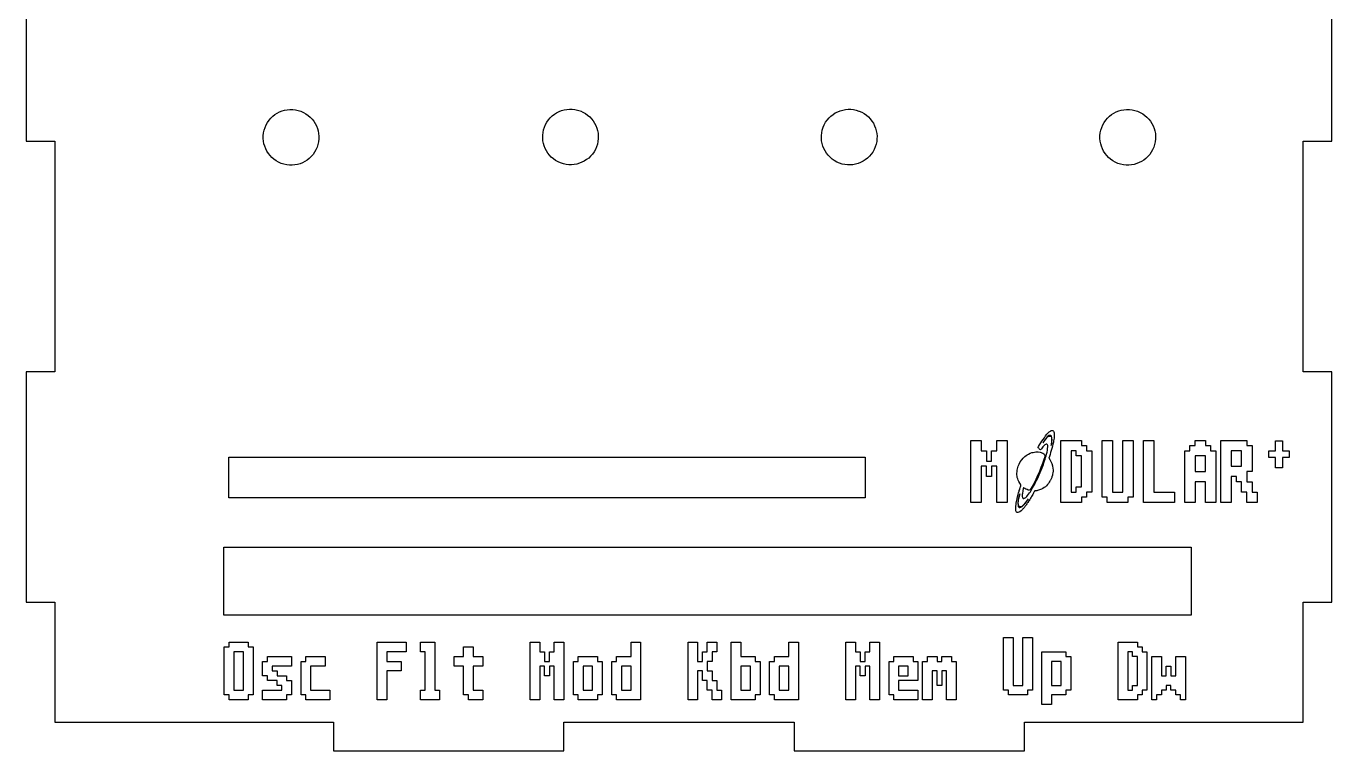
# Model space of a CAD drawing. Header units: millimetres. Extents: x 0 to 429, y 0 to 305.
# Drawn here: x 293 to 429, y 154 to 229.5 of the extents above; entities that cross this region are included whole.
import ezdxf

# ---------------------------------------------------------------- set-up
doc = ezdxf.new("R2010")
doc.units = ezdxf.units.MM
doc.layers.get('0').update_dxf_attribs({"linetype": 'CONTINUOUS'})

msp = doc.modelspace()

# ---------------------------------------------------------------- linework, layer by layer
at = {"color": 1}
for p, q in [((293, 241.5), (293, 217.5)), ((429, 217.5), (429, 241.5)), ((293, 217.5), (296, 217.5)), ((296, 217.5), (296, 193.5)), ((426, 193.5), (426, 217.5)), ((426, 217.5), (429, 217.5)), ((296, 193.5), (293, 193.5)), ((293, 193.5), (293, 169.5)), ((429, 193.5), (426, 193.5)), ((429, 169.5), (429, 193.5)), ((293, 169.5), (296, 169.5)), ((296, 169.5), (296, 157)), ((426, 157), (426, 169.5)), ((426, 169.5), (429, 169.5)), ((296, 157), (325, 157)), ((325, 157), (325, 154)), ((349, 154), (349, 157)), ((349, 157), (373, 157)), ((373, 157), (373, 154)), ((397, 154), (397, 157)), ((397, 157), (421, 157)), ((421, 157), (426, 157)), ((325, 154), (349, 154)), ((373, 154), (397, 154))]:
    msp.add_line(p, q, dxfattribs=at)
at = {"color": 7}
for p, q in [((391.400013, 183.105906), (391.400013, 186.337493)), ((391.400013, 186.337493), (391.938611, 186.337493)), ((391.938611, 186.337493), (392.477208, 186.337493)), ((392.477208, 186.337493), (392.477208, 185.798895)), ((394.093002, 185.798895), (394.093002, 186.337493)), ((394.093002, 186.337493), (394.631599, 186.337493)), ((394.631599, 186.337493), (395.170197, 186.337493)), ((395.170197, 186.337493), (395.170197, 183.105906)), ((400.752303, 183.10598), (400.752303, 186.337567)), ((400.752303, 186.337567), (401.829498, 186.337567)), ((401.829498, 186.337567), (402.906694, 186.337567)), ((402.906694, 186.337567), (402.906694, 186.068268)), ((405.061068, 183.375279), (405.061068, 186.337567)), ((405.061068, 186.337567), (405.599666, 186.337567)), ((405.599666, 186.337567), (406.138264, 186.337567)), ((406.138264, 186.337567), (406.138264, 183.644578)), ((407.215459, 183.644578), (407.215459, 186.337567)), ((407.215459, 186.337567), (407.754057, 186.337567)), ((407.754057, 186.337567), (408.292655, 186.337567)), ((408.292655, 186.337567), (408.292655, 183.375279)), ((409.369834, 183.10598), (409.369834, 186.337567)), ((409.369834, 186.337567), (409.908432, 186.337567)), ((409.908432, 186.337567), (410.447029, 186.337567)), ((410.447029, 186.337567), (410.447029, 183.644578)), ((414.755794, 186.068268), (414.755794, 186.337567)), ((414.755794, 186.337567), (415.294391, 186.337567)), ((415.294391, 186.337567), (415.832989, 186.337567)), ((415.832989, 186.337567), (415.832989, 186.068268)), ((417.448766, 183.10598), (417.448766, 186.337567)), ((417.448766, 186.337567), (418.79526, 186.337567)), ((418.79526, 186.337567), (420.141755, 186.337567)), ((420.141755, 186.337567), (420.141755, 186.068268)), ((392.477208, 185.798895), (392.477208, 185.260297)), ((392.477208, 185.260297), (392.746507, 185.260297)), ((392.746507, 185.260297), (393.015806, 185.260297)), ((393.015806, 185.260297), (393.015806, 184.721699)), ((393.554404, 184.721699), (393.554404, 185.260297)), ((393.554404, 185.260297), (393.823703, 185.260297)), ((393.823703, 185.260297), (394.093002, 185.260297)), ((394.093002, 185.260297), (394.093002, 185.798895)), ((399.819036, 186.138157), (399.819036, 186.138157)), ((402.098797, 185.260371), (401.829498, 185.260371)), ((401.829498, 185.260371), (401.829498, 183.10598)), ((402.368096, 185.260371), (402.098797, 185.260371)), ((402.368096, 184.991072), (402.368096, 185.260371)), ((402.368096, 184.721774), (402.368096, 184.991072)), ((402.906694, 186.068268), (402.906694, 185.798969)), ((402.906694, 185.798969), (403.175992, 185.798969)), ((403.175992, 185.798969), (403.445291, 185.798969)), ((403.445291, 185.798969), (403.445291, 185.52967)), ((403.445291, 185.52967), (403.445291, 185.260371)), ((403.445291, 185.260371), (403.71459, 185.260371)), ((403.71459, 185.260371), (403.983889, 185.260371)), ((403.983889, 185.260371), (403.983889, 183.10598)), ((413.678598, 182.567383), (413.678598, 185.260371)), ((413.678598, 185.260371), (413.947897, 185.260371)), ((413.947897, 185.260371), (414.217196, 185.260371)), ((414.217196, 185.52967), (414.217196, 185.798969)), ((414.217196, 185.798969), (414.486495, 185.798969)), ((414.217196, 185.260371), (414.217196, 185.52967)), ((414.486495, 185.798969), (414.755794, 185.798969)), ((414.755794, 185.798969), (414.755794, 186.068268)), ((415.832989, 186.068268), (415.832989, 185.798969)), ((415.832989, 185.798969), (416.102288, 185.798969)), ((416.102288, 185.798969), (416.371587, 185.798969)), ((416.371587, 185.798969), (416.371587, 185.52967)), ((416.371587, 185.52967), (416.371587, 185.260371)), ((416.371587, 185.260371), (416.640886, 185.260371)), ((416.640886, 185.260371), (416.910185, 185.260371)), ((416.910185, 185.260371), (416.910185, 182.567383)), ((419.064559, 185.260371), (418.525962, 185.260371)), ((418.525962, 185.260371), (418.525962, 184.452475)), ((419.603157, 185.260371), (419.064559, 185.260371)), ((419.603157, 184.452475), (419.603157, 185.260371)), ((420.141755, 186.068268), (420.141755, 185.798969)), ((420.141755, 185.798969), (420.411054, 185.798969)), ((420.411054, 185.798969), (420.680353, 185.798969)), ((420.680353, 185.798969), (420.680353, 184.452475)), ((422.429416, 184.898339), (422.429416, 185.251257)), ((422.429416, 185.251257), (422.782334, 185.251257)), ((422.782334, 185.251257), (423.13525, 185.251257)), ((423.13525, 185.780632), (423.13525, 186.310008)), ((423.13525, 186.310008), (423.488168, 186.310008)), ((423.13525, 185.251257), (423.13525, 185.780632)), ((423.488168, 186.310008), (423.841085, 186.310008)), ((423.841085, 186.310008), (423.841085, 185.780632)), ((423.841085, 185.780632), (423.841085, 185.251257)), ((423.841085, 185.251257), (424.194003, 185.251257)), ((424.194003, 185.251257), (424.546919, 185.251257)), ((424.546919, 185.251257), (424.546919, 184.898339)), ((314.10852, 184.59312), (380.37979, 184.59312)), ((314.10852, 180.37456), (314.10852, 184.59312)), ((380.37979, 184.59312), (380.37979, 180.37456)), ((392.746507, 183.644504), (392.477208, 183.644504)), ((392.477208, 183.644504), (392.477208, 181.759412)), ((393.015806, 183.644504), (392.746507, 183.644504)), ((393.015806, 184.721699), (393.015806, 184.183102)), ((393.015806, 184.183102), (393.285105, 184.183102)), ((393.015806, 183.105906), (393.015806, 183.644504)), ((393.285105, 184.183102), (393.554404, 184.183102)), ((393.554404, 184.183102), (393.554404, 184.721699)), ((393.823703, 183.644504), (393.554404, 183.644504)), ((393.554404, 183.644504), (393.554404, 183.105906)), ((394.093002, 183.644504), (393.823703, 183.644504)), ((394.093002, 181.759412), (394.093002, 183.644504)), ((399.52165, 184.479059), (399.611864, 184.359916)), ((402.637395, 184.721774), (402.368096, 184.721774)), ((402.906694, 184.721774), (402.637395, 184.721774)), ((402.906694, 183.10598), (402.906694, 184.721774)), ((406.138264, 183.644578), (406.138264, 180.95159)), ((407.215459, 180.95159), (407.215459, 183.644578)), ((410.447029, 183.644578), (410.447029, 180.95159)), ((415.294391, 184.721774), (414.755794, 184.721774)), ((414.755794, 184.721774), (414.755794, 183.913877)), ((414.755794, 183.913877), (414.755794, 183.10598)), ((415.832989, 184.721774), (415.294391, 184.721774)), ((415.832989, 183.913877), (415.832989, 184.721774)), ((415.832989, 183.10598), (415.832989, 183.913877)), ((418.525962, 184.452475), (418.525962, 183.644578)), ((418.525962, 183.644578), (419.064559, 183.644578)), ((419.064559, 183.644578), (419.603157, 183.644578)), ((419.603157, 183.644578), (419.603157, 184.452475)), ((420.680353, 184.452475), (420.680353, 183.10598)), ((422.429416, 184.545422), (422.429416, 184.898339)), ((422.782334, 184.545422), (422.429416, 184.545422)), ((423.13525, 184.545422), (422.782334, 184.545422)), ((423.13525, 184.016046), (423.13525, 184.545422)), ((423.13525, 183.48667), (423.13525, 184.016046)), ((424.194003, 184.545422), (423.841085, 184.545422)), ((423.841085, 184.545422), (423.841085, 184.016046)), ((423.841085, 184.016046), (423.841085, 183.48667)), ((424.546919, 184.545422), (424.194003, 184.545422)), ((424.546919, 184.898339), (424.546919, 184.545422)), ((391.400013, 179.87432), (391.400013, 183.105906)), ((393.015806, 182.567309), (393.015806, 183.105906)), ((393.285105, 182.567309), (393.015806, 182.567309)), ((393.554404, 182.567309), (393.285105, 182.567309)), ((393.554404, 183.105906), (393.554404, 182.567309)), ((395.170197, 183.105906), (395.170197, 179.87432)), ((400.752303, 179.874394), (400.752303, 183.10598)), ((401.829498, 183.10598), (401.829498, 180.95159)), ((402.906694, 181.490187), (402.906694, 183.10598)), ((403.983889, 183.10598), (403.983889, 180.95159)), ((405.061068, 180.412992), (405.061068, 183.375279)), ((408.292655, 183.375279), (408.292655, 180.412992)), ((409.369834, 179.874394), (409.369834, 183.10598)), ((413.678598, 179.874394), (413.678598, 182.567383)), ((414.755794, 183.10598), (415.294391, 183.10598)), ((415.294391, 183.10598), (415.832989, 183.10598)), ((416.910185, 182.567383), (416.910185, 179.874394)), ((417.448766, 179.874394), (417.448766, 183.10598)), ((418.79526, 182.567383), (418.525962, 182.567383)), ((418.525962, 182.567383), (418.525962, 181.220888)), ((419.064559, 182.567383), (418.79526, 182.567383)), ((419.064559, 182.298084), (419.064559, 182.567383)), ((419.064559, 182.028785), (419.064559, 182.298084)), ((420.411054, 183.10598), (420.141755, 183.10598)), ((420.141755, 183.10598), (420.141755, 182.567383)), ((420.141755, 182.567383), (420.141755, 182.028785)), ((420.680353, 183.10598), (420.411054, 183.10598)), ((423.488168, 183.48667), (423.13525, 183.48667)), ((423.841085, 183.48667), (423.488168, 183.48667)), ((392.477208, 181.759412), (392.477208, 179.87432)), ((394.093002, 179.87432), (394.093002, 181.759412)), ((396.888228, 181.413132), (396.861099, 181.292326)), ((396.922105, 181.397744), (396.888228, 181.413132)), ((401.829498, 180.95159), (402.098797, 180.95159)), ((402.098797, 180.95159), (402.368096, 180.95159)), ((402.368096, 181.220888), (402.368096, 181.490187)), ((402.368096, 181.490187), (402.637395, 181.490187)), ((402.368096, 180.95159), (402.368096, 181.220888)), ((402.637395, 181.490187), (402.906694, 181.490187)), ((403.71459, 180.95159), (403.445291, 180.95159)), ((403.445291, 180.95159), (403.445291, 180.682291)), ((403.983889, 180.95159), (403.71459, 180.95159)), ((406.138264, 180.95159), (406.676861, 180.95159)), ((406.676861, 180.95159), (407.215459, 180.95159)), ((410.447029, 180.95159), (411.524225, 180.95159)), ((411.524225, 180.95159), (412.60142, 180.95159)), ((412.60142, 180.95159), (412.60142, 180.412992)), ((415.294391, 182.028785), (414.755794, 182.028785)), ((414.755794, 182.028785), (414.755794, 180.95159)), ((414.755794, 180.95159), (414.755794, 179.874394)), ((415.832989, 182.028785), (415.294391, 182.028785)), ((415.832989, 180.95159), (415.832989, 182.028785)), ((415.832989, 179.874394), (415.832989, 180.95159)), ((418.525962, 181.220888), (418.525962, 179.874394)), ((419.333858, 182.028785), (419.064559, 182.028785)), ((419.603157, 182.028785), (419.333858, 182.028785)), ((419.603157, 181.490187), (419.603157, 182.028785)), ((419.603157, 180.95159), (419.603157, 181.490187)), ((419.872456, 180.95159), (419.603157, 180.95159)), ((420.141755, 180.95159), (419.872456, 180.95159)), ((420.141755, 182.028785), (420.411054, 182.028785)), ((420.141755, 180.412992), (420.141755, 180.95159)), ((420.411054, 182.028785), (420.680353, 182.028785)), ((420.680353, 182.028785), (420.680353, 181.490187)), ((420.680353, 181.490187), (420.680353, 180.95159)), ((420.680353, 180.95159), (420.949651, 180.95159)), ((420.949651, 180.95159), (421.21895, 180.95159)), ((421.21895, 180.95159), (421.21895, 180.412992)), ((380.37979, 180.37456), (314.10852, 180.37456)), ((391.938611, 179.87432), (391.400013, 179.87432)), ((392.477208, 179.87432), (391.938611, 179.87432)), ((394.631599, 179.87432), (394.093002, 179.87432)), ((395.170197, 179.87432), (394.631599, 179.87432)), ((397.118583, 179.875284), (397.118583, 179.875284)), ((401.829498, 179.874394), (400.752303, 179.874394)), ((402.906694, 179.874394), (401.829498, 179.874394)), ((403.175992, 180.412992), (402.906694, 180.412992)), ((402.906694, 180.412992), (402.906694, 180.143693)), ((402.906694, 180.143693), (402.906694, 179.874394)), ((403.445291, 180.412992), (403.175992, 180.412992)), ((403.445291, 180.682291), (403.445291, 180.412992)), ((405.330367, 180.412992), (405.061068, 180.412992)), ((405.599666, 180.412992), (405.330367, 180.412992)), ((405.599666, 180.143693), (405.599666, 180.412992)), ((405.599666, 179.874394), (405.599666, 180.143693)), ((406.676861, 179.874394), (405.599666, 179.874394)), ((407.754057, 179.874394), (406.676861, 179.874394)), ((408.023356, 180.412992), (407.754057, 180.412992)), ((407.754057, 180.412992), (407.754057, 180.143693)), ((407.754057, 180.143693), (407.754057, 179.874394)), ((408.292655, 180.412992), (408.023356, 180.412992)), ((410.985627, 179.874394), (409.369834, 179.874394)), ((412.60142, 179.874394), (410.985627, 179.874394)), ((412.60142, 180.412992), (412.60142, 179.874394)), ((414.217196, 179.874394), (413.678598, 179.874394)), ((414.755794, 179.874394), (414.217196, 179.874394)), ((416.371587, 179.874394), (415.832989, 179.874394)), ((416.910185, 179.874394), (416.371587, 179.874394)), ((417.987364, 179.874394), (417.448766, 179.874394)), ((418.525962, 179.874394), (417.987364, 179.874394)), ((420.141755, 179.874394), (420.141755, 180.412992)), ((420.680353, 179.874394), (420.141755, 179.874394)), ((421.21895, 179.874394), (420.680353, 179.874394)), ((421.21895, 180.412992), (421.21895, 179.874394)), ((396.29644, 178.824511), (396.29644, 178.824511)), ((313.59988, 175.21495), (414.35308, 175.21495)), ((313.59988, 168.1322), (313.59988, 175.21495)), ((414.35308, 175.21495), (414.35308, 168.1322)), ((414.35308, 168.1322), (313.59988, 168.1322)), ((313.63388, 162.32742), (313.63388, 164.82742)), ((313.63388, 164.82742), (313.88388, 164.82742)), ((313.88388, 164.82742), (314.13388, 164.82742)), ((314.13388, 165.07742), (314.13388, 165.32742)), ((314.13388, 165.32742), (315.13388, 165.32742)), ((314.13388, 164.82742), (314.13388, 165.07742)), ((315.13388, 165.32742), (316.13388, 165.32742)), ((316.13388, 165.32742), (316.13388, 165.07742)), ((316.13388, 165.07742), (316.13388, 164.82742)), ((316.13388, 164.82742), (316.38388, 164.82742)), ((316.38388, 164.82742), (316.63388, 164.82742)), ((316.63388, 164.82742), (316.63388, 162.32742)), ((329.56854, 162.32742), (329.56854, 165.32742)), ((329.56854, 165.32742), (331.06854, 165.32742)), ((331.06854, 165.32742), (332.56854, 165.32742)), ((332.56854, 165.32742), (332.56854, 164.82742)), ((332.56854, 164.82742), (332.56854, 164.32742)), ((334.06853, 164.82742), (334.06853, 165.32742)), ((334.06853, 165.32742), (334.81853, 165.32742)), ((334.06853, 164.32742), (334.06853, 164.82742)), ((334.81853, 165.32742), (335.56853, 165.32742)), ((335.56853, 165.32742), (335.56853, 162.82742)), ((338.56851, 164.32742), (338.56851, 164.82742)), ((338.56851, 164.82742), (339.06851, 164.82742)), ((339.06851, 164.82742), (339.56851, 164.82742)), ((339.56851, 164.82742), (339.56851, 164.32742)), ((345.50323, 162.32742), (345.50323, 165.32742)), ((345.50323, 165.32742), (346.00323, 165.32742)), ((346.00323, 165.32742), (346.50323, 165.32742)), ((346.50323, 165.32742), (346.50323, 164.82742)), ((346.50323, 164.82742), (346.50323, 164.32742)), ((348.00323, 164.82742), (348.00323, 165.32742)), ((348.00323, 165.32742), (348.50323, 165.32742)), ((348.00323, 164.32742), (348.00323, 164.82742)), ((348.50323, 165.32742), (349.00323, 165.32742)), ((349.00323, 165.32742), (349.00323, 162.32742)), ((356.0032, 164.57742), (356.0032, 165.32742)), ((356.0032, 165.32742), (356.5032, 165.32742)), ((356.0032, 163.82742), (356.0032, 164.57742)), ((356.5032, 165.32742), (357.0032, 165.32742)), ((357.0032, 165.32742), (357.0032, 162.32742)), ((361.9379, 162.32742), (361.9379, 165.32742)), ((361.9379, 165.32742), (362.4379, 165.32742)), ((362.4379, 165.32742), (362.9379, 165.32742)), ((362.9379, 165.32742), (362.9379, 164.32742)), ((363.9379, 164.82742), (363.9379, 165.32742)), ((363.9379, 165.32742), (364.4379, 165.32742)), ((363.9379, 164.32742), (363.9379, 164.82742)), ((364.4379, 165.32742), (364.9379, 165.32742)), ((364.9379, 165.32742), (364.9379, 164.82742)), ((364.9379, 164.82742), (364.9379, 164.32742)), ((366.43788, 162.32742), (366.43788, 165.32742)), ((366.43788, 165.32742), (366.93788, 165.32742)), ((366.93788, 165.32742), (367.43788, 165.32742)), ((367.43788, 165.32742), (367.43788, 164.57742)), ((367.43788, 164.57742), (367.43788, 163.82742)), ((372.43787, 164.57742), (372.43787, 165.32742)), ((372.43787, 165.32742), (372.93787, 165.32742)), ((372.43787, 163.82742), (372.43787, 164.57742)), ((372.93787, 165.32742), (373.43787, 165.32742)), ((373.43787, 165.32742), (373.43787, 162.32742)), ((378.37259, 162.32742), (378.37259, 165.32742)), ((378.37259, 165.32742), (378.87259, 165.32742)), ((378.87259, 165.32742), (379.37259, 165.32742)), ((379.37259, 165.32742), (379.37259, 164.82742)), ((379.37259, 164.82742), (379.37259, 164.32742)), ((380.87259, 164.82742), (380.87259, 165.32742)), ((380.87259, 165.32742), (381.37259, 165.32742)), ((380.87259, 164.32742), (380.87259, 164.82742)), ((381.37259, 165.32742), (381.87259, 165.32742)), ((381.87259, 165.32742), (381.87259, 162.32742)), ((394.80725, 163.07742), (394.80725, 165.82742)), ((394.80725, 165.82742), (395.30725, 165.82742)), ((395.30725, 165.82742), (395.80725, 165.82742)), ((395.80725, 165.82742), (395.80725, 163.32742)), ((396.80725, 163.32742), (396.80725, 165.82742)), ((396.80725, 165.82742), (397.30725, 165.82742)), ((397.30725, 165.82742), (397.80725, 165.82742)), ((397.80725, 165.82742), (397.80725, 163.07742)), ((406.74194, 162.32742), (406.74194, 165.32742)), ((406.74194, 165.32742), (407.74194, 165.32742)), ((407.74194, 165.32742), (408.74194, 165.32742)), ((408.74194, 165.32742), (408.74194, 165.07742)), ((408.74194, 165.07742), (408.74194, 164.82742)), ((408.74194, 164.82742), (408.99194, 164.82742)), ((408.99194, 164.82742), (409.24194, 164.82742)), ((409.24194, 164.82742), (409.24194, 164.57742)), ((409.24194, 164.57742), (409.24194, 164.32742)), ((315.13388, 164.32742), (314.63388, 164.32742)), ((314.63388, 164.32742), (314.63388, 162.32742)), ((315.63388, 164.32742), (315.13388, 164.32742)), ((315.63388, 162.32742), (315.63388, 164.32742)), ((317.63387, 162.57742), (317.63387, 163.32742)), ((317.63387, 163.32742), (317.88387, 163.32742)), ((317.88387, 163.32742), (318.13387, 163.32742)), ((318.13387, 163.57742), (318.13387, 163.82742)), ((318.13387, 163.82742), (319.38387, 163.82742)), ((318.13387, 163.32742), (318.13387, 163.57742)), ((319.38387, 163.82742), (320.63387, 163.82742)), ((320.63387, 163.82742), (320.63387, 163.32742)), ((320.63387, 163.32742), (320.63387, 162.82742)), ((321.63385, 161.57742), (321.63385, 163.32742)), ((321.63385, 163.32742), (321.88385, 163.32742)), ((321.88385, 163.32742), (322.13385, 163.32742)), ((322.13385, 163.57742), (322.13385, 163.82742)), ((322.13385, 163.82742), (323.13385, 163.82742)), ((322.13385, 163.32742), (322.13385, 163.57742)), ((323.13385, 163.82742), (324.13385, 163.82742)), ((324.13385, 163.82742), (324.13385, 163.32742)), ((324.13385, 163.32742), (324.13385, 162.82742)), ((331.56854, 164.32742), (330.56854, 164.32742)), ((330.56854, 164.32742), (330.56854, 163.82742)), ((330.56854, 163.82742), (330.56854, 163.32742)), ((330.56854, 163.32742), (331.31854, 163.32742)), ((331.31854, 163.32742), (332.06854, 163.32742)), ((332.56854, 164.32742), (331.56854, 164.32742)), ((332.06854, 163.32742), (332.06854, 162.82742)), ((334.31853, 164.32742), (334.06853, 164.32742)), ((334.56853, 164.32742), (334.31853, 164.32742)), ((334.56853, 162.32742), (334.56853, 164.32742)), ((337.56851, 163.32742), (337.56851, 163.82742)), ((337.56851, 163.82742), (338.06851, 163.82742)), ((337.56851, 162.82742), (337.56851, 163.32742)), ((338.06851, 163.82742), (338.56851, 163.82742)), ((338.56851, 163.82742), (338.56851, 164.32742)), ((339.56851, 164.32742), (339.56851, 163.82742)), ((339.56851, 163.82742), (340.06851, 163.82742)), ((340.06851, 163.82742), (340.56851, 163.82742)), ((340.56851, 163.82742), (340.56851, 163.32742)), ((340.56851, 163.32742), (340.56851, 162.82742)), ((346.50323, 164.32742), (346.75323, 164.32742)), ((346.75323, 164.32742), (347.00323, 164.32742)), ((347.00323, 164.32742), (347.00323, 163.82742)), ((347.00323, 163.82742), (347.00323, 163.32742)), ((347.00323, 163.32742), (347.25323, 163.32742)), ((347.25323, 163.32742), (347.50323, 163.32742)), ((347.50323, 163.82742), (347.50323, 164.32742)), ((347.50323, 164.32742), (347.75323, 164.32742)), ((347.50323, 163.32742), (347.50323, 163.82742)), ((347.75323, 164.32742), (348.00323, 164.32742)), ((350.00322, 161.57742), (350.00322, 163.32742)), ((350.00322, 163.32742), (350.25322, 163.32742)), ((350.25322, 163.32742), (350.50322, 163.32742)), ((350.50322, 163.57742), (350.50322, 163.82742)), ((350.50322, 163.82742), (351.50322, 163.82742)), ((350.50322, 163.32742), (350.50322, 163.57742)), ((351.50322, 163.82742), (352.50322, 163.82742)), ((352.50322, 163.82742), (352.50322, 163.57742)), ((352.50322, 163.57742), (352.50322, 163.32742)), ((352.50322, 163.32742), (352.75322, 163.32742)), ((352.75322, 163.32742), (353.00322, 163.32742)), ((353.00322, 163.32742), (353.00322, 161.57742)), ((354.0032, 161.57742), (354.0032, 163.32742)), ((354.0032, 163.32742), (354.2532, 163.32742)), ((354.2532, 163.32742), (354.5032, 163.32742)), ((354.5032, 163.57742), (354.5032, 163.82742)), ((354.5032, 163.82742), (355.2532, 163.82742)), ((354.5032, 163.32742), (354.5032, 163.57742)), ((355.2532, 163.82742), (356.0032, 163.82742)), ((362.9379, 164.32742), (362.9379, 163.32742)), ((362.9379, 163.32742), (363.1879, 163.32742)), ((363.1879, 163.32742), (363.4379, 163.32742)), ((363.4379, 163.82742), (363.4379, 164.32742)), ((363.4379, 164.32742), (363.6879, 164.32742)), ((363.4379, 163.32742), (363.4379, 163.82742)), ((363.6879, 164.32742), (363.9379, 164.32742)), ((364.1879, 163.32742), (363.9379, 163.32742)), ((363.9379, 163.32742), (363.9379, 162.82742)), ((364.4379, 163.32742), (364.1879, 163.32742)), ((364.6879, 164.32742), (364.4379, 164.32742)), ((364.4379, 164.32742), (364.4379, 163.82742)), ((364.4379, 163.82742), (364.4379, 163.32742)), ((364.9379, 164.32742), (364.6879, 164.32742)), ((367.43788, 163.82742), (368.18788, 163.82742)), ((368.18788, 163.82742), (368.93788, 163.82742)), ((368.93788, 163.82742), (368.93788, 163.57742)), ((368.93788, 163.57742), (368.93788, 163.32742)), ((368.93788, 163.32742), (369.18788, 163.32742)), ((369.18788, 163.32742), (369.43788, 163.32742)), ((369.43788, 163.32742), (369.43788, 161.57742)), ((370.43787, 161.57742), (370.43787, 163.32742)), ((370.43787, 163.32742), (370.68787, 163.32742)), ((370.68787, 163.32742), (370.93787, 163.32742)), ((370.93787, 163.57742), (370.93787, 163.82742)), ((370.93787, 163.82742), (371.68787, 163.82742)), ((370.93787, 163.32742), (370.93787, 163.57742)), ((371.68787, 163.82742), (372.43787, 163.82742)), ((379.37259, 164.32742), (379.62259, 164.32742)), ((379.62259, 164.32742), (379.87259, 164.32742)), ((379.87259, 164.32742), (379.87259, 163.82742)), ((379.87259, 163.82742), (379.87259, 163.32742)), ((379.87259, 163.32742), (380.12259, 163.32742)), ((380.12259, 163.32742), (380.37259, 163.32742)), ((380.37259, 163.82742), (380.37259, 164.32742)), ((380.37259, 164.32742), (380.62259, 164.32742)), ((380.37259, 163.32742), (380.37259, 163.82742)), ((380.62259, 164.32742), (380.87259, 164.32742)), ((382.87257, 161.57742), (382.87257, 163.32742)), ((382.87257, 163.32742), (383.12257, 163.32742)), ((383.12257, 163.32742), (383.37257, 163.32742)), ((383.37257, 163.57742), (383.37257, 163.82742)), ((383.37257, 163.82742), (384.37257, 163.82742)), ((383.37257, 163.32742), (383.37257, 163.57742)), ((384.37257, 163.82742), (385.37257, 163.82742)), ((385.37257, 163.82742), (385.37257, 163.57742)), ((385.37257, 163.57742), (385.37257, 163.32742)), ((385.37257, 163.32742), (385.62257, 163.32742)), ((385.62257, 163.32742), (385.87257, 163.32742)), ((385.87257, 163.32742), (385.87257, 162.32742)), ((386.37256, 161.32742), (386.37256, 163.32742)), ((386.37256, 163.32742), (386.62256, 163.32742)), ((386.62256, 163.32742), (386.87256, 163.32742)), ((386.87256, 163.57742), (386.87256, 163.82742)), ((386.87256, 163.82742), (387.37256, 163.82742)), ((386.87256, 163.32742), (386.87256, 163.57742)), ((387.37256, 163.82742), (387.87256, 163.82742)), ((387.87256, 163.82742), (387.87256, 163.57742)), ((387.87256, 163.57742), (387.87256, 163.32742)), ((387.87256, 163.32742), (388.12256, 163.32742)), ((388.12256, 163.32742), (388.37256, 163.32742)), ((388.37256, 163.57742), (388.37256, 163.82742)), ((388.37256, 163.82742), (388.87256, 163.82742)), ((388.37256, 163.32742), (388.37256, 163.57742)), ((388.87256, 163.82742), (389.37256, 163.82742)), ((389.37256, 163.82742), (389.37256, 163.57742)), ((389.37256, 163.57742), (389.37256, 163.32742)), ((389.37256, 163.32742), (389.62256, 163.32742)), ((389.62256, 163.32742), (389.87256, 163.32742)), ((389.87256, 163.32742), (389.87256, 161.32742)), ((395.80725, 163.32742), (395.80725, 160.82742)), ((396.80725, 160.82742), (396.80725, 163.32742)), ((398.80724, 161.57742), (398.80724, 164.32742)), ((398.80724, 164.32742), (400.05724, 164.32742)), ((400.30724, 163.32742), (399.80724, 163.32742)), ((399.80724, 163.32742), (399.80724, 162.07742)), ((400.05724, 164.32742), (401.30724, 164.32742)), ((400.80724, 163.32742), (400.30724, 163.32742)), ((400.80724, 162.07742), (400.80724, 163.32742)), ((401.30724, 164.32742), (401.30724, 164.07742)), ((401.30724, 164.07742), (401.30724, 163.82742)), ((401.30724, 163.82742), (401.55724, 163.82742)), ((401.55724, 163.82742), (401.80724, 163.82742)), ((401.80724, 163.82742), (401.80724, 162.07742)), ((407.99194, 164.32742), (407.74194, 164.32742)), ((407.74194, 164.32742), (407.74194, 162.32742)), ((408.24194, 164.32742), (407.99194, 164.32742)), ((408.24194, 164.07742), (408.24194, 164.32742)), ((408.24194, 163.82742), (408.24194, 164.07742)), ((408.49194, 163.82742), (408.24194, 163.82742)), ((408.74194, 163.82742), (408.49194, 163.82742)), ((408.74194, 162.32742), (408.74194, 163.82742)), ((409.24194, 164.32742), (409.49194, 164.32742)), ((409.49194, 164.32742), (409.74194, 164.32742)), ((409.74194, 164.32742), (409.74194, 162.32742)), ((410.24193, 161.57742), (410.24193, 163.82742)), ((410.24193, 163.82742), (410.74193, 163.82742)), ((410.74193, 163.82742), (411.24193, 163.82742)), ((411.24193, 163.82742), (411.24193, 162.82742)), ((412.74193, 162.82742), (412.74193, 163.82742)), ((412.74193, 163.82742), (413.24193, 163.82742)), ((413.24193, 163.82742), (413.74193, 163.82742)), ((413.74193, 163.82742), (413.74193, 161.57742)), ((313.63388, 159.82742), (313.63388, 162.32742)), ((314.63388, 162.32742), (314.63388, 160.32742)), ((315.63388, 160.32742), (315.63388, 162.32742)), ((316.63388, 162.32742), (316.63388, 159.82742)), ((317.63387, 161.82742), (317.63387, 162.57742)), ((319.63387, 162.82742), (318.63387, 162.82742)), ((318.63387, 162.82742), (318.63387, 162.57742)), ((318.63387, 162.57742), (318.63387, 162.32742)), ((318.63387, 162.32742), (318.88387, 162.32742)), ((318.88387, 162.32742), (319.13387, 162.32742)), ((319.13387, 162.32742), (319.13387, 162.07742)), ((319.13387, 162.07742), (319.13387, 161.82742)), ((320.63387, 162.82742), (319.63387, 162.82742)), ((323.38385, 162.82742), (322.63385, 162.82742)), ((322.63385, 162.82742), (322.63385, 161.57742)), ((324.13385, 162.82742), (323.38385, 162.82742)), ((329.56854, 159.32742), (329.56854, 162.32742)), ((331.31854, 162.32742), (330.56854, 162.32742)), ((330.56854, 162.32742), (330.56854, 160.82742)), ((332.06854, 162.32742), (331.31854, 162.32742)), ((332.06854, 162.82742), (332.06854, 162.32742)), ((334.56853, 160.32742), (334.56853, 162.32742)), ((335.56853, 162.82742), (335.56853, 160.32742)), ((338.06851, 162.82742), (337.56851, 162.82742)), ((338.56851, 162.82742), (338.06851, 162.82742)), ((338.56851, 161.32742), (338.56851, 162.82742)), ((340.06851, 162.82742), (339.56851, 162.82742)), ((339.56851, 162.82742), (339.56851, 161.57742)), ((340.56851, 162.82742), (340.06851, 162.82742)), ((345.50323, 159.32742), (345.50323, 162.32742)), ((346.75323, 162.82742), (346.50323, 162.82742)), ((346.50323, 162.82742), (346.50323, 161.07742)), ((347.00323, 162.82742), (346.75323, 162.82742)), ((347.00323, 162.32742), (347.00323, 162.82742)), ((347.00323, 161.82742), (347.00323, 162.32742)), ((347.75323, 162.82742), (347.50323, 162.82742)), ((347.50323, 162.82742), (347.50323, 162.32742)), ((347.50323, 162.32742), (347.50323, 161.82742)), ((348.00323, 162.82742), (347.75323, 162.82742)), ((348.00323, 161.07742), (348.00323, 162.82742)), ((349.00323, 162.32742), (349.00323, 159.32742)), ((351.50322, 162.82742), (351.00322, 162.82742)), ((351.00322, 162.82742), (351.00322, 161.57742)), ((352.00322, 162.82742), (351.50322, 162.82742)), ((352.00322, 161.57742), (352.00322, 162.82742)), ((355.5032, 162.82742), (355.0032, 162.82742)), ((355.0032, 162.82742), (355.0032, 161.57742)), ((356.0032, 162.82742), (355.5032, 162.82742)), ((356.0032, 161.57742), (356.0032, 162.82742)), ((357.0032, 162.32742), (357.0032, 159.32742)), ((361.9379, 159.32742), (361.9379, 162.32742)), ((363.1879, 162.32742), (362.9379, 162.32742)), ((362.9379, 162.32742), (362.9379, 160.82742)), ((363.4379, 162.32742), (363.1879, 162.32742)), ((363.4379, 161.82742), (363.4379, 162.32742)), ((363.9379, 162.82742), (363.9379, 162.32742)), ((363.9379, 162.32742), (364.1879, 162.32742)), ((364.1879, 162.32742), (364.4379, 162.32742)), ((364.4379, 162.32742), (364.4379, 161.82742)), ((366.43788, 159.32742), (366.43788, 162.32742)), ((367.93788, 162.82742), (367.43788, 162.82742)), ((367.43788, 162.82742), (367.43788, 161.57742)), ((368.43788, 162.82742), (367.93788, 162.82742)), ((368.43788, 161.57742), (368.43788, 162.82742)), ((371.93787, 162.82742), (371.43787, 162.82742)), ((371.43787, 162.82742), (371.43787, 161.57742)), ((372.43787, 162.82742), (371.93787, 162.82742)), ((372.43787, 161.57742), (372.43787, 162.82742)), ((373.43787, 162.32742), (373.43787, 159.32742)), ((378.37259, 159.32742), (378.37259, 162.32742)), ((379.62259, 162.82742), (379.37259, 162.82742)), ((379.37259, 162.82742), (379.37259, 161.07742)), ((379.87259, 162.82742), (379.62259, 162.82742)), ((379.87259, 162.32742), (379.87259, 162.82742)), ((379.87259, 161.82742), (379.87259, 162.32742)), ((380.62259, 162.82742), (380.37259, 162.82742)), ((380.37259, 162.82742), (380.37259, 162.32742)), ((380.37259, 162.32742), (380.37259, 161.82742)), ((380.87259, 162.82742), (380.62259, 162.82742)), ((380.87259, 161.07742), (380.87259, 162.82742)), ((381.87259, 162.32742), (381.87259, 159.32742)), ((384.37257, 162.82742), (383.87257, 162.82742)), ((383.87257, 162.82742), (383.87257, 162.32742)), ((383.87257, 162.32742), (383.87257, 161.82742)), ((384.87257, 162.82742), (384.37257, 162.82742)), ((384.87257, 162.32742), (384.87257, 162.82742)), ((384.87257, 161.82742), (384.87257, 162.32742)), ((385.87257, 162.32742), (385.87257, 161.32742)), ((387.62256, 162.32742), (387.37256, 162.32742)), ((387.37256, 162.32742), (387.37256, 160.82742)), ((387.87256, 162.32742), (387.62256, 162.32742)), ((387.87256, 161.57742), (387.87256, 162.32742)), ((388.62256, 162.32742), (388.37256, 162.32742)), ((388.37256, 162.32742), (388.37256, 161.57742)), ((388.87256, 162.32742), (388.62256, 162.32742)), ((388.87256, 160.82742), (388.87256, 162.32742)), ((394.80725, 160.32742), (394.80725, 163.07742)), ((397.80725, 163.07742), (397.80725, 160.32742)), ((399.80724, 162.07742), (399.80724, 160.82742)), ((400.80724, 160.82742), (400.80724, 162.07742)), ((401.80724, 162.07742), (401.80724, 160.32742)), ((406.74194, 159.32742), (406.74194, 162.32742)), ((407.74194, 162.32742), (407.74194, 160.32742)), ((408.74194, 160.82742), (408.74194, 162.32742)), ((409.74194, 162.32742), (409.74194, 160.32742)), ((411.24193, 162.82742), (411.24193, 161.82742)), ((411.74193, 162.32742), (411.74193, 162.82742)), ((411.74193, 162.82742), (411.99193, 162.82742)), ((411.74193, 161.82742), (411.74193, 162.32742)), ((411.99193, 162.82742), (412.24193, 162.82742)), ((412.24193, 162.82742), (412.24193, 162.32742)), ((412.24193, 162.32742), (412.24193, 161.82742)), ((412.74193, 161.82742), (412.74193, 162.82742)), ((317.88387, 161.82742), (317.63387, 161.82742)), ((318.13387, 161.82742), (317.88387, 161.82742)), ((318.13387, 161.57742), (318.13387, 161.82742)), ((318.13387, 161.32742), (318.13387, 161.57742)), ((318.63387, 161.32742), (318.13387, 161.32742)), ((319.13387, 161.32742), (318.63387, 161.32742)), ((319.13387, 161.82742), (319.63387, 161.82742)), ((319.13387, 161.07742), (319.13387, 161.32742)), ((319.13387, 160.82742), (319.13387, 161.07742)), ((319.38387, 160.82742), (319.13387, 160.82742)), ((319.63387, 160.82742), (319.38387, 160.82742)), ((319.63387, 161.82742), (320.13387, 161.82742)), ((319.63387, 160.57742), (319.63387, 160.82742)), ((319.63387, 160.32742), (319.63387, 160.57742)), ((320.13387, 161.82742), (320.13387, 161.57742)), ((320.13387, 161.57742), (320.13387, 161.32742)), ((320.13387, 161.32742), (320.38387, 161.32742)), ((320.38387, 161.32742), (320.63387, 161.32742)), ((320.63387, 161.32742), (320.63387, 160.57742)), ((320.63387, 160.57742), (320.63387, 159.82742)), ((321.63385, 159.82742), (321.63385, 161.57742)), ((322.63385, 161.57742), (322.63385, 160.32742)), ((330.56854, 160.82742), (330.56854, 159.32742)), ((338.56851, 159.82742), (338.56851, 161.32742)), ((339.56851, 161.57742), (339.56851, 160.32742)), ((346.50323, 161.07742), (346.50323, 159.32742)), ((347.25323, 161.82742), (347.00323, 161.82742)), ((347.50323, 161.82742), (347.25323, 161.82742)), ((348.00323, 159.32742), (348.00323, 161.07742)), ((350.00322, 159.82742), (350.00322, 161.57742)), ((351.00322, 161.57742), (351.00322, 160.32742)), ((352.00322, 160.32742), (352.00322, 161.57742)), ((353.00322, 161.57742), (353.00322, 159.82742)), ((354.0032, 159.82742), (354.0032, 161.57742)), ((355.0032, 161.57742), (355.0032, 160.32742)), ((356.0032, 160.32742), (356.0032, 161.57742)), ((362.9379, 160.82742), (362.9379, 159.32742)), ((363.4379, 161.32742), (363.4379, 161.82742)), ((363.6879, 161.32742), (363.4379, 161.32742)), ((363.9379, 161.32742), (363.6879, 161.32742)), ((363.9379, 160.82742), (363.9379, 161.32742)), ((363.9379, 160.32742), (363.9379, 160.82742)), ((364.4379, 161.82742), (364.4379, 161.32742)), ((364.4379, 161.32742), (364.6879, 161.32742)), ((364.6879, 161.32742), (364.9379, 161.32742)), ((364.9379, 161.32742), (364.9379, 160.82742)), ((364.9379, 160.82742), (364.9379, 160.32742)), ((367.43788, 161.57742), (367.43788, 160.32742)), ((368.43788, 160.32742), (368.43788, 161.57742)), ((369.43788, 161.57742), (369.43788, 159.82742)), ((370.43787, 159.82742), (370.43787, 161.57742)), ((371.43787, 161.57742), (371.43787, 160.32742)), ((372.43787, 160.32742), (372.43787, 161.57742)), ((379.37259, 161.07742), (379.37259, 159.32742)), ((380.12259, 161.82742), (379.87259, 161.82742)), ((380.37259, 161.82742), (380.12259, 161.82742)), ((380.87259, 159.32742), (380.87259, 161.07742)), ((382.87257, 159.82742), (382.87257, 161.57742)), ((383.87257, 161.82742), (384.37257, 161.82742)), ((384.87257, 161.32742), (383.87257, 161.32742)), ((383.87257, 161.32742), (383.87257, 160.82742)), ((383.87257, 160.82742), (383.87257, 160.32742)), ((384.37257, 161.82742), (384.87257, 161.82742)), ((385.87257, 161.32742), (384.87257, 161.32742)), ((386.37256, 159.32742), (386.37256, 161.32742)), ((387.37256, 160.82742), (387.37256, 159.32742)), ((387.87256, 160.82742), (387.87256, 161.57742)), ((388.12256, 160.82742), (387.87256, 160.82742)), ((388.37256, 160.82742), (388.12256, 160.82742)), ((388.37256, 161.57742), (388.37256, 160.82742)), ((388.87256, 159.32742), (388.87256, 160.82742)), ((389.87256, 161.32742), (389.87256, 159.32742)), ((395.80725, 160.82742), (396.30725, 160.82742)), ((396.30725, 160.82742), (396.80725, 160.82742)), ((398.80724, 158.82742), (398.80724, 161.57742)), ((399.80724, 160.82742), (400.30724, 160.82742)), ((400.30724, 160.82742), (400.80724, 160.82742)), ((408.24194, 160.57742), (408.24194, 160.82742)), ((408.24194, 160.82742), (408.49194, 160.82742)), ((408.24194, 160.32742), (408.24194, 160.57742)), ((408.49194, 160.82742), (408.74194, 160.82742)), ((410.24193, 159.32742), (410.24193, 161.57742)), ((411.24193, 161.82742), (411.49193, 161.82742)), ((411.49193, 161.82742), (411.74193, 161.82742)), ((411.99193, 160.82742), (411.74193, 160.82742)), ((411.74193, 160.82742), (411.74193, 160.57742)), ((411.74193, 160.57742), (411.74193, 160.32742)), ((412.24193, 160.82742), (411.99193, 160.82742)), ((412.24193, 161.82742), (412.49193, 161.82742)), ((412.24193, 160.57742), (412.24193, 160.82742)), ((412.24193, 160.32742), (412.24193, 160.57742)), ((412.49193, 161.82742), (412.74193, 161.82742)), ((413.74193, 161.57742), (413.74193, 159.32742)), ((313.88388, 159.82742), (313.63388, 159.82742)), ((314.13388, 159.82742), (313.88388, 159.82742)), ((314.13388, 159.57742), (314.13388, 159.82742)), ((314.13388, 159.32742), (314.13388, 159.57742)), ((315.13388, 159.32742), (314.13388, 159.32742)), ((314.63388, 160.32742), (315.13388, 160.32742)), ((315.13388, 160.32742), (315.63388, 160.32742)), ((316.13388, 159.32742), (315.13388, 159.32742)), ((316.38388, 159.82742), (316.13388, 159.82742)), ((316.13388, 159.82742), (316.13388, 159.57742)), ((316.13388, 159.57742), (316.13388, 159.32742)), ((316.63388, 159.82742), (316.38388, 159.82742)), ((317.63387, 159.82742), (317.63387, 160.32742)), ((317.63387, 160.32742), (318.63387, 160.32742)), ((317.63387, 159.32742), (317.63387, 159.82742)), ((318.88387, 159.32742), (317.63387, 159.32742)), ((318.63387, 160.32742), (319.63387, 160.32742)), ((320.13387, 159.32742), (318.88387, 159.32742)), ((320.38387, 159.82742), (320.13387, 159.82742)), ((320.13387, 159.82742), (320.13387, 159.57742)), ((320.13387, 159.57742), (320.13387, 159.32742)), ((320.63387, 159.82742), (320.38387, 159.82742)), ((321.88385, 159.82742), (321.63385, 159.82742)), ((322.13385, 159.82742), (321.88385, 159.82742)), ((322.13385, 159.57742), (322.13385, 159.82742)), ((322.13385, 159.32742), (322.13385, 159.57742)), ((323.38385, 159.32742), (322.13385, 159.32742)), ((322.63385, 160.32742), (323.63385, 160.32742)), ((324.63385, 159.32742), (323.38385, 159.32742)), ((323.63385, 160.32742), (324.63385, 160.32742)), ((324.63385, 160.32742), (324.63385, 159.82742)), ((324.63385, 159.82742), (324.63385, 159.32742)), ((330.06854, 159.32742), (329.56854, 159.32742)), ((330.56854, 159.32742), (330.06854, 159.32742)), ((334.06853, 159.82742), (334.06853, 160.32742)), ((334.06853, 160.32742), (334.31853, 160.32742)), ((334.06853, 159.32742), (334.06853, 159.82742)), ((335.06853, 159.32742), (334.06853, 159.32742)), ((334.31853, 160.32742), (334.56853, 160.32742)), ((336.06853, 159.32742), (335.06853, 159.32742)), ((335.56853, 160.32742), (335.81853, 160.32742)), ((335.81853, 160.32742), (336.06853, 160.32742)), ((336.06853, 160.32742), (336.06853, 159.82742)), ((336.06853, 159.82742), (336.06853, 159.32742)), ((338.81851, 159.82742), (338.56851, 159.82742)), ((339.06851, 159.82742), (338.81851, 159.82742)), ((339.06851, 159.57742), (339.06851, 159.82742)), ((339.06851, 159.32742), (339.06851, 159.57742)), ((339.81851, 159.32742), (339.06851, 159.32742)), ((339.56851, 160.32742), (340.06851, 160.32742)), ((340.56851, 159.32742), (339.81851, 159.32742)), ((340.06851, 160.32742), (340.56851, 160.32742)), ((340.56851, 160.32742), (340.56851, 159.82742)), ((340.56851, 159.82742), (340.56851, 159.32742)), ((346.00323, 159.32742), (345.50323, 159.32742)), ((346.50323, 159.32742), (346.00323, 159.32742)), ((348.50323, 159.32742), (348.00323, 159.32742)), ((349.00323, 159.32742), (348.50323, 159.32742)), ((350.25322, 159.82742), (350.00322, 159.82742)), ((350.50322, 159.82742), (350.25322, 159.82742)), ((350.50322, 159.57742), (350.50322, 159.82742)), ((350.50322, 159.32742), (350.50322, 159.57742)), ((351.50322, 159.32742), (350.50322, 159.32742)), ((351.00322, 160.32742), (351.50322, 160.32742)), ((351.50322, 160.32742), (352.00322, 160.32742)), ((352.50322, 159.32742), (351.50322, 159.32742)), ((352.75322, 159.82742), (352.50322, 159.82742)), ((352.50322, 159.82742), (352.50322, 159.57742)), ((352.50322, 159.57742), (352.50322, 159.32742)), ((353.00322, 159.82742), (352.75322, 159.82742)), ((354.2532, 159.82742), (354.0032, 159.82742)), ((354.5032, 159.82742), (354.2532, 159.82742)), ((354.5032, 159.57742), (354.5032, 159.82742)), ((354.5032, 159.32742), (354.5032, 159.57742)), ((355.7532, 159.32742), (354.5032, 159.32742)), ((355.0032, 160.32742), (355.5032, 160.32742)), ((355.5032, 160.32742), (356.0032, 160.32742)), ((357.0032, 159.32742), (355.7532, 159.32742)), ((362.4379, 159.32742), (361.9379, 159.32742)), ((362.9379, 159.32742), (362.4379, 159.32742)), ((364.1879, 160.32742), (363.9379, 160.32742)), ((364.4379, 160.32742), (364.1879, 160.32742)), ((364.4379, 159.82742), (364.4379, 160.32742)), ((364.4379, 159.32742), (364.4379, 159.82742)), ((364.9379, 159.32742), (364.4379, 159.32742)), ((364.9379, 160.32742), (365.1879, 160.32742)), ((365.4379, 159.32742), (364.9379, 159.32742)), ((365.1879, 160.32742), (365.4379, 160.32742)), ((365.4379, 160.32742), (365.4379, 159.82742)), ((365.4379, 159.82742), (365.4379, 159.32742)), ((367.68788, 159.32742), (366.43788, 159.32742)), ((367.43788, 160.32742), (367.93788, 160.32742)), ((368.93788, 159.32742), (367.68788, 159.32742)), ((367.93788, 160.32742), (368.43788, 160.32742)), ((369.18788, 159.82742), (368.93788, 159.82742)), ((368.93788, 159.82742), (368.93788, 159.57742)), ((368.93788, 159.57742), (368.93788, 159.32742)), ((369.43788, 159.82742), (369.18788, 159.82742)), ((370.68787, 159.82742), (370.43787, 159.82742)), ((370.93787, 159.82742), (370.68787, 159.82742)), ((370.93787, 159.57742), (370.93787, 159.82742)), ((370.93787, 159.32742), (370.93787, 159.57742)), ((372.18787, 159.32742), (370.93787, 159.32742)), ((371.43787, 160.32742), (371.93787, 160.32742)), ((371.93787, 160.32742), (372.43787, 160.32742)), ((373.43787, 159.32742), (372.18787, 159.32742)), ((378.87259, 159.32742), (378.37259, 159.32742)), ((379.37259, 159.32742), (378.87259, 159.32742)), ((381.37259, 159.32742), (380.87259, 159.32742)), ((381.87259, 159.32742), (381.37259, 159.32742)), ((383.12257, 159.82742), (382.87257, 159.82742)), ((383.37257, 159.82742), (383.12257, 159.82742)), ((383.37257, 159.57742), (383.37257, 159.82742)), ((383.37257, 159.32742), (383.37257, 159.57742)), ((384.62257, 159.32742), (383.37257, 159.32742)), ((383.87257, 160.32742), (384.87257, 160.32742)), ((385.87257, 159.32742), (384.62257, 159.32742)), ((384.87257, 160.32742), (385.87257, 160.32742)), ((385.87257, 160.32742), (385.87257, 159.82742)), ((385.87257, 159.82742), (385.87257, 159.32742)), ((386.87256, 159.32742), (386.37256, 159.32742)), ((387.37256, 159.32742), (386.87256, 159.32742)), ((389.37256, 159.32742), (388.87256, 159.32742)), ((389.87256, 159.32742), (389.37256, 159.32742)), ((395.05725, 160.32742), (394.80725, 160.32742)), ((395.30725, 160.32742), (395.05725, 160.32742)), ((395.30725, 160.07742), (395.30725, 160.32742)), ((395.30725, 159.82742), (395.30725, 160.07742)), ((396.30725, 159.82742), (395.30725, 159.82742)), ((397.30725, 159.82742), (396.30725, 159.82742)), ((397.55725, 160.32742), (397.30725, 160.32742)), ((397.30725, 160.32742), (397.30725, 160.07742)), ((397.30725, 160.07742), (397.30725, 159.82742)), ((397.80725, 160.32742), (397.55725, 160.32742)), ((400.55724, 159.82742), (399.80724, 159.82742)), ((399.80724, 159.82742), (399.80724, 159.32742)), ((399.80724, 159.32742), (399.80724, 158.82742)), ((401.30724, 159.82742), (400.55724, 159.82742)), ((401.55724, 160.32742), (401.30724, 160.32742)), ((401.30724, 160.32742), (401.30724, 160.07742)), ((401.30724, 160.07742), (401.30724, 159.82742)), ((401.80724, 160.32742), (401.55724, 160.32742)), ((407.74194, 159.32742), (406.74194, 159.32742)), ((407.74194, 160.32742), (407.99194, 160.32742)), ((408.74194, 159.32742), (407.74194, 159.32742)), ((407.99194, 160.32742), (408.24194, 160.32742)), ((408.99194, 159.82742), (408.74194, 159.82742)), ((408.74194, 159.82742), (408.74194, 159.57742)), ((408.74194, 159.57742), (408.74194, 159.32742)), ((409.24194, 159.82742), (408.99194, 159.82742)), ((409.49194, 160.32742), (409.24194, 160.32742)), ((409.24194, 160.32742), (409.24194, 160.07742)), ((409.24194, 160.07742), (409.24194, 159.82742)), ((409.74194, 160.32742), (409.49194, 160.32742)), ((410.49193, 159.32742), (410.24193, 159.32742)), ((410.74193, 159.32742), (410.49193, 159.32742)), ((410.99193, 159.82742), (410.74193, 159.82742)), ((410.74193, 159.82742), (410.74193, 159.57742)), ((410.74193, 159.57742), (410.74193, 159.32742)), ((411.24193, 159.82742), (410.99193, 159.82742)), ((411.49193, 160.32742), (411.24193, 160.32742)), ((411.24193, 160.32742), (411.24193, 160.07742)), ((411.24193, 160.07742), (411.24193, 159.82742)), ((411.74193, 160.32742), (411.49193, 160.32742)), ((412.49193, 160.32742), (412.24193, 160.32742)), ((412.74193, 160.32742), (412.49193, 160.32742)), ((412.74193, 160.07742), (412.74193, 160.32742)), ((412.74193, 159.82742), (412.74193, 160.07742)), ((412.99193, 159.82742), (412.74193, 159.82742)), ((413.24193, 159.82742), (412.99193, 159.82742)), ((413.24193, 159.57742), (413.24193, 159.82742)), ((413.24193, 159.32742), (413.24193, 159.57742)), ((413.49193, 159.32742), (413.24193, 159.32742)), ((413.74193, 159.32742), (413.49193, 159.32742)), ((399.30724, 158.82742), (398.80724, 158.82742)), ((399.80724, 158.82742), (399.30724, 158.82742))]:
    msp.add_line(p, q, dxfattribs=at)
for points in [[(317.88314, 218.936877), (318.447083, 220.434205), (320.117535, 221.191472), (321.61534, 220.628798)], [(321.62454, 220.625321), (323.120429, 220.05757), (323.873444, 218.385196), (323.30696, 216.888826)], [(346.98626, 218.975794), (347.550203, 220.473122), (349.220655, 221.230389), (350.71846, 220.667715)], [(350.72766, 220.664238), (352.223549, 220.096487), (352.976564, 218.424113), (352.41008, 216.927744)], [(376.01345, 218.958422), (376.577393, 220.45575), (378.247845, 221.213017), (379.74565, 220.650343)], [(379.75485, 220.646866), (381.250739, 220.079115), (382.003754, 218.406741), (381.43727, 216.910372)], [(405.02669, 218.939051), (405.590633, 220.436379), (407.261085, 221.193646), (408.75889, 220.630972)], [(408.7681, 220.627495), (410.263985, 220.05974), (411.016995, 218.387368), (410.45051, 216.891001)], [(348.67501, 215.242161), (347.178163, 215.807376), (346.422316, 217.478468), (346.98626, 218.975794)], [(319.57189, 215.203244), (318.075043, 215.768459), (317.319196, 217.439551), (317.88314, 218.936877)], [(377.7022, 215.224789), (376.205353, 215.790004), (375.449506, 217.461096), (376.01345, 218.958422)], [(406.71545, 215.205418), (405.218599, 215.770629), (404.462747, 217.441722), (405.02669, 218.939051)], [(323.30696, 216.888826), (322.740475, 215.392456), (321.068739, 214.638026), (319.57189, 215.203244)], [(352.41008, 216.927744), (351.843596, 215.431374), (350.171859, 214.676943), (348.67501, 215.242161)], [(381.43727, 216.910372), (380.870786, 215.414002), (379.199049, 214.659571), (377.7022, 215.224789)], [(410.45051, 216.891001), (409.884026, 215.394636), (408.212296, 214.640207), (406.71545, 215.205418)], [(398.44144, 185.704344), (398.752424, 186.217153), (399.070572, 186.691889), (399.472083, 187.153226)], [(399.530151, 186.840878), (399.368096, 186.795987), (398.893862, 186.104457), (398.90224, 186.08816)], [(398.90224, 186.08816), (398.905905, 186.081954), (399.182916, 186.482875), (399.390722, 186.70693)], [(399.390722, 186.70693), (399.542076, 186.860278), (399.775555, 186.832819), (399.796022, 186.617363)], [(399.472083, 187.153226), (399.589774, 187.269254), (399.775667, 187.384896), (399.849474, 187.388)], [(399.784622, 186.778862), (399.71839, 186.905599), (399.639914, 186.868693), (399.530151, 186.840878)], [(399.796022, 186.617363), (399.851036, 186.32595), (399.787647, 186.099092), (399.756685, 185.828089)], [(399.843241, 186.498402), (399.837816, 186.598732), (399.824774, 186.709504), (399.784622, 186.778862)], [(399.819036, 186.138157), (399.839929, 186.300812), (399.847605, 186.415061), (399.843241, 186.498402)], [(399.849474, 187.388), (399.996125, 187.379562), (400.056329, 187.250253), (400.075685, 187.127235)], [(400.081333, 186.748183), (400.058431, 186.523701), (400.03253, 186.345079), (399.996152, 186.160739)], [(400.075685, 187.127235), (400.089248, 187.037093), (400.091994, 186.852684), (400.081333, 186.748183)], [(397.27884, 184.853736), (397.415334, 184.927844), (397.764275, 185.095539), (397.894505, 185.097634)], [(397.894505, 185.097634), (398.32446, 185.20358), (398.470376, 185.156402), (398.879727, 185.01587)], [(398.417905, 185.57765), (398.39599, 185.615195), (398.397683, 185.624331), (398.44144, 185.704344)], [(398.636088, 185.354117), (398.551764, 185.416812), (398.473262, 185.511661), (398.417905, 185.57765)], [(398.823156, 185.578746), (398.700509, 185.411423), (398.649837, 185.350577), (398.636088, 185.354117)], [(398.963827, 185.742835), (398.936562, 185.719209), (398.864507, 185.63516), (398.823156, 185.578746)], [(398.879727, 185.01587), (399.051856, 184.930708), (399.125725, 184.7827), (399.115748, 184.717293)], [(399.005923, 185.788347), (398.996711, 185.775395), (398.977768, 185.754915), (398.963827, 185.742835)], [(399.105069, 185.876483), (399.05975, 185.84096), (399.015134, 185.801299), (399.005923, 185.788347)], [(399.323582, 185.950648), (399.272209, 185.975932), (399.201188, 185.951827), (399.105069, 185.876483)], [(399.284294, 184.901656), (399.362672, 185.209967), (399.401791, 185.457089), (399.404824, 185.663079)], [(399.404824, 185.663079), (399.41552, 185.755625), (399.41332, 185.902918), (399.323582, 185.950648)], [(399.996152, 186.160739), (399.883962, 185.589874), (399.673699, 184.996589), (399.52165, 184.479059)], [(399.756685, 185.828089), (399.766417, 185.810917), (399.795725, 185.956669), (399.819036, 186.138157)], [(396.205401, 183.0789), (396.226261, 183.282975), (396.285919, 183.468887), (396.337583, 183.650236)], [(396.337583, 183.650236), (396.428236, 183.936891), (396.646859, 184.295869), (396.835509, 184.495107)], [(396.835509, 184.495107), (396.888057, 184.571444), (397.125866, 184.762408), (397.27884, 184.853736)], [(399.013391, 184.347361), (398.614745, 183.258288), (398.132805, 182.057421), (397.584388, 181.180981)], [(398.820205, 183.486279), (398.989214, 183.951111), (399.166043, 184.464962), (399.284294, 184.901656)], [(399.115748, 184.717293), (399.100557, 184.628198), (399.053307, 184.467931), (399.013391, 184.347361)], [(399.611864, 184.359916), (399.794417, 184.118826), (399.922394, 183.767212), (399.949347, 183.432685)], [(396.198974, 182.781363), (396.201011, 182.871713), (396.189242, 182.98359), (396.205401, 183.0789)], [(396.230996, 182.484648), (396.217404, 182.536211), (396.21337, 182.585278), (396.198974, 182.781363)], [(396.487156, 181.894589), (396.349252, 182.127559), (396.294532, 182.253785), (396.230996, 182.484648)], [(397.761115, 181.281221), (397.974755, 181.644199), (398.230164, 182.142077), (398.398977, 182.494611)], [(398.398977, 182.494611), (398.561286, 182.826594), (398.704026, 183.19299), (398.820205, 183.486279)], [(399.724458, 182.266964), (399.693695, 182.190643), (399.669663, 182.149069), (399.567445, 181.995333)], [(399.838945, 182.555161), (399.817449, 182.443006), (399.762934, 182.361687), (399.724458, 182.266964)], [(399.9538, 183.151765), (399.920668, 182.828844), (399.916852, 182.809019), (399.838945, 182.555161)], [(399.949347, 183.432685), (399.958941, 183.313601), (399.960475, 183.216829), (399.9538, 183.151765)], [(396.17429, 180.092256), (396.215343, 180.281877), (396.383675, 180.937682), (396.420049, 181.04971)], [(396.420049, 181.04971), (396.441412, 181.115505), (396.525112, 181.380195), (396.533347, 181.407998)], [(396.615706, 181.646954), (396.622046, 181.669117), (396.601635, 181.708436), (396.487156, 181.894589)], [(396.533347, 181.407998), (396.536407, 181.418329), (396.554494, 181.470392), (396.57354, 181.523694)], [(396.57354, 181.523694), (396.592586, 181.576996), (396.611561, 181.632463), (396.615706, 181.646954)], [(396.861099, 181.292326), (396.810861, 181.068617), (396.780713, 180.910695), (396.769707, 180.813591)], [(396.960841, 181.374129), (396.958169, 181.378654), (396.940738, 181.389281), (396.922105, 181.397744)], [(397.353548, 181.171798), (397.248677, 181.210194), (396.974111, 181.351657), (396.960841, 181.374129)], [(397.584388, 181.180981), (397.529549, 181.12947), (397.412597, 181.152369), (397.353548, 181.171798)], [(397.400144, 180.731925), (397.559233, 180.93416), (397.635565, 181.069602), (397.761115, 181.281221)], [(398.009366, 181.033547), (397.953176, 180.927564), (397.893584, 180.812842), (397.838158, 180.719014)], [(398.074186, 181.079511), (398.031517, 181.075129), (398.026296, 181.071427), (398.009366, 181.033547)], [(398.456475, 181.151386), (398.284335, 181.107285), (398.211756, 181.09364), (398.074186, 181.079511)], [(398.898635, 181.350027), (398.696126, 181.229202), (398.611078, 181.190993), (398.456475, 181.151386)], [(399.387161, 181.755572), (399.195162, 181.543562), (399.124012, 181.484498), (398.898635, 181.350027)], [(399.567445, 181.995333), (399.466756, 181.843895), (399.464842, 181.84135), (399.387161, 181.755572)], [(396.078397, 179.499186), (396.106154, 179.723081), (396.140935, 179.938188), (396.17429, 180.092256)], [(396.301735, 179.884745), (396.295933, 179.684102), (396.315791, 179.593123), (396.336558, 179.498363)], [(396.362131, 180.256823), (396.332738, 180.088952), (396.316067, 180.051191), (396.301735, 179.884745)], [(396.397017, 179.499799), (396.31213, 179.742216), (396.33717, 179.986006), (396.373374, 180.218959)], [(396.492926, 180.782939), (396.48328, 180.747238), (396.366347, 180.280928), (396.362131, 180.256823)], [(396.373374, 180.218959), (396.375564, 180.270518), (396.502886, 180.767845), (396.492926, 180.782939)], [(396.91574, 179.671797), (396.745355, 179.4825), (396.625322, 179.395115), (396.519596, 179.413364)], [(396.769707, 180.813591), (396.754395, 180.684602), (396.738023, 180.536514), (396.770861, 180.421514)], [(396.745898, 179.454051), (396.813076, 179.505433), (397.079342, 179.807538), (397.118583, 179.875284)], [(396.770861, 180.421514), (396.807896, 180.276619), (396.847558, 180.23914), (396.985412, 180.309167)], [(397.372855, 180.242195), (397.366357, 180.243868), (396.957801, 179.718526), (396.91574, 179.671797)], [(396.985412, 180.309167), (397.175458, 180.44191), (397.270421, 180.566962), (397.400144, 180.731925)], [(397.279655, 179.80238), (397.205287, 179.699768), (397.130181, 179.589328), (397.05981, 179.493477)], [(397.118583, 179.875284), (397.277943, 180.091781), (397.347716, 180.205572), (397.372855, 180.242195)], [(397.391045, 179.977253), (397.355452, 179.916811), (397.316001, 179.856567), (397.279655, 179.80238)], [(397.615442, 180.337561), (397.486738, 180.12758), (397.416212, 180.014338), (397.391045, 179.977253)], [(397.703694, 180.486599), (397.686379, 180.45557), (397.646666, 180.388503), (397.615442, 180.337561)], [(397.838158, 180.719014), (397.788689, 180.636306), (397.747687, 180.565438), (397.703694, 180.486599)], [(396.080691, 179.102038), (396.06284, 179.205712), (396.061913, 179.366215), (396.078397, 179.499186)], [(396.092253, 179.020215), (396.088529, 179.049915), (396.083326, 179.086735), (396.080691, 179.102038)], [(396.29644, 178.824511), (396.195604, 178.816288), (396.107201, 178.901018), (396.092253, 179.020215)], [(396.745057, 179.118056), (396.583482, 178.9532), (396.399677, 178.83293), (396.29644, 178.824511)], [(396.336558, 179.498363), (396.332588, 179.490808), (396.34513, 179.45815), (396.364429, 179.425786)], [(396.364429, 179.425786), (396.435616, 179.306406), (396.538973, 179.314063), (396.745898, 179.454051)], [(396.519596, 179.413364), (396.483233, 179.419641), (396.416611, 179.466617), (396.397017, 179.499799)], [(396.959041, 179.365637), (396.883012, 179.262075), (396.80689, 179.181232), (396.745057, 179.118056)], [(397.05981, 179.493477), (397.008467, 179.422717), (396.996854, 179.407986), (396.959041, 179.365637)]]:
    msp.add_open_spline(points, degree=3, dxfattribs=at)

doc.saveas('drawing.dxf')
